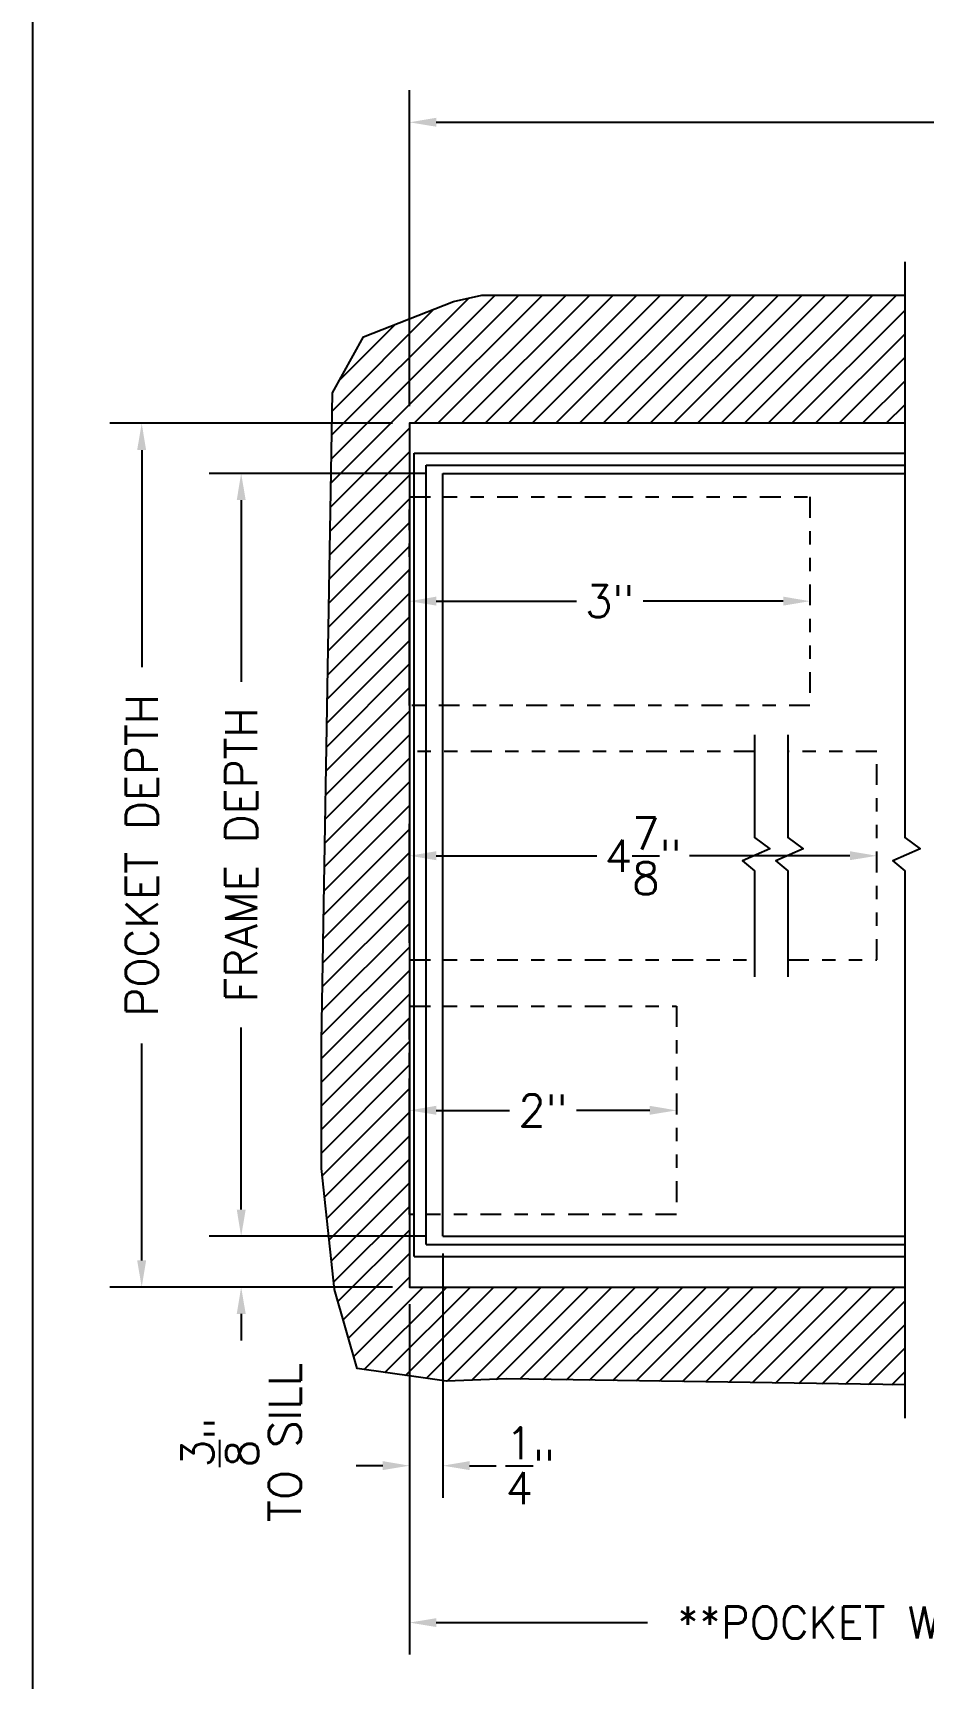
# Model space of a CAD drawing. Extents: x 0 to 79.8, y 0 to 38.2.
# Drawn here: x 0 to 6.67, y 11.49 to 23.82 of the extents above; entities that cross this region are included whole.
import ezdxf

# ---------------------------------------------------------------- set-up
doc = ezdxf.new("R2010")
doc.units = 0
doc.header["$MEASUREMENT"] = 0
doc.linetypes.add('PHANTOM2', pattern=[1.25, 0.625, -0.125, 0.125, -0.125, 0.125, -0.125])
doc.layers.get('0').update_dxf_attribs({"linetype": 'CONTINUOUS'})
doc.layers.get('DEFPOINTS').update_dxf_attribs({"color": 1, "linetype": 'CONTINUOUS'})
for name, color, linetype in [('BREAK', 6, 'CONTINUOUS'), ('FRAME', 1, 'CONTINUOUS'), ('SILL-PAN', 7, 'CONTINUOUS'), ('TITLE-BLOCK', 7, 'CONTINUOUS'), ('TRACK', 1, 'CONTINUOUS'), ('WALL-CONDITION', 7, 'CONTINUOUS')]:
    doc.layers.add(name, color=color, linetype=linetype)
doc.layers.add('VP', color=40, linetype='CONTINUOUS', plot=False)
doc.styles.add('ROMANS', font='romans')
doc.dimstyles.new('QUARTER', dxfattribs={"dimscale": 4, "dimtxt": 0.06, "dimasz": 0.05, "dimexe": 0.06, "dimexo": 0.032, "dimgap": 0.021, "dimtad": 0, "dimdec": 4, "dimzin": 4, "dimdsep": 46, "dimlunit": 5, "dimtxsty": 'ROMANS', "dimcen": 0.09, "dimadec": 0, "dimazin": 1, "dimtfac": 1, "dimtdec": 4, "dimtofl": 0, "dimtmove": 0, "dimatfit": 3, "dimfxl": 0, "dimtolj": 1, "dimtzin": 0, "dimarcsym": 0})

# ---------------------------------------------------------------- blocks, each defined once
blk = doc.blocks.new('*D104')
at = {"color": 0, "lineweight": -2}
for p, q in [((2.693, 20.897), (0.575, 20.897)), ((0.815, 20.697), (0.815, 19.07)), ((0.815, 14.623), (0.815, 16.25)), ((2.693, 14.423), (0.575, 14.423))]:
    blk.add_line(p, q, dxfattribs=at)
at = {"color": 0}
for points in [[(0.781, 20.697), (0.848, 20.697), (0.815, 20.897)], [(0.781, 14.623), (0.848, 14.623), (0.815, 14.423)]]:
    blk.add_solid(points, dxfattribs=at)
at = {"layer": 'DEFPOINTS', "color": 0}
for p in [(0.815, 20.897), (2.821, 20.897), (2.821, 14.423)]:
    blk.add_point(p, dxfattribs=at)
at = {"color": 0, "insert": (0.815, 17.66), "char_height": 0.24, "attachment_point": 5, "rotation": 90, "style": 'ROMANS'}
blk.add_mtext('\\A1;POCKET DEPTH', dxfattribs=at)
blk = doc.blocks.new('*D105')
at = {"color": 0, "lineweight": -2}
for p, q in [((1.56, 15.004), (1.56, 15.204)), ((2.943, 14.804), (1.32, 14.804)), ((2.693, 14.423), (1.32, 14.423)), ((1.56, 14.223), (1.56, 14.023))]:
    blk.add_line(p, q, dxfattribs=at)
at = {"color": 0}
for points in [[(1.527, 15.004), (1.594, 15.004), (1.56, 14.804)], [(1.527, 14.223), (1.594, 14.223), (1.56, 14.423)]]:
    blk.add_solid(points, dxfattribs=at)
at = {"layer": 'DEFPOINTS', "color": 0}
for p in [(1.56, 14.804), (3.071, 14.804), (2.821, 14.423)]:
    blk.add_point(p, dxfattribs=at)
at = {"color": 0, "insert": (1.56, 13.259), "char_height": 0.24, "attachment_point": 5, "rotation": 90, "style": 'ROMANS'}
blk.add_mtext('\\A1;{\\H1x;\\S3/8;}"\\PTO SILL', dxfattribs=at)
blk = doc.blocks.new('*D121')
at = {"color": 0, "lineweight": -2}
for p, q in [((2.943, 20.522), (1.32, 20.522)), ((1.56, 20.322), (1.56, 18.959)), ((1.56, 15.004), (1.56, 16.368)), ((2.943, 14.804), (1.32, 14.804))]:
    blk.add_line(p, q, dxfattribs=at)
at = {"color": 0}
for points in [[(1.527, 20.322), (1.594, 20.322), (1.56, 20.522)], [(1.527, 15.004), (1.594, 15.004), (1.56, 14.804)]]:
    blk.add_solid(points, dxfattribs=at)
at = {"layer": 'DEFPOINTS', "color": 0}
for p in [(1.56, 20.522), (3.071, 20.522), (3.071, 14.804)]:
    blk.add_point(p, dxfattribs=at)
at = {"color": 0, "insert": (1.56, 17.663), "char_height": 0.24, "attachment_point": 5, "rotation": 90, "style": 'ROMANS'}
blk.add_mtext('\\A1;FRAME DEPTH', dxfattribs=at)
blk = doc.blocks.new('*D124')
at = {"layer": 'DEFPOINTS', "color": 0}
for p in [(3.071, 14.804), (2.821, 14.423), (3.071, 13.085)]:
    blk.add_point(p, dxfattribs=at)
at = {"layer": 'TITLE-BLOCK', "color": 0, "lineweight": -2}
for p, q in [((3.071, 14.676), (3.071, 12.845)), ((2.821, 14.295), (2.821, 12.845)), ((2.621, 13.085), (2.421, 13.085)), ((3.271, 13.085), (3.471, 13.085))]:
    blk.add_line(p, q, dxfattribs=at)
at = {"layer": 'TITLE-BLOCK', "color": 0}
for points in [[(2.621, 13.119), (2.621, 13.052), (2.821, 13.085)], [(3.271, 13.119), (3.271, 13.052), (3.071, 13.085)]]:
    blk.add_solid(points, dxfattribs=at)
at = {"layer": 'TITLE-BLOCK', "color": 0, "insert": (3.726, 13.085), "char_height": 0.24, "attachment_point": 5, "style": 'ROMANS'}
blk.add_mtext('\\A1;{\\H1x;\\S1/4;}"', dxfattribs=at)
blk = doc.blocks.new('*D114')
at = {"color": 0, "lineweight": -2}
for p, q in [((2.821, 14.295), (2.821, 11.669)), ((9.492, 13.004), (9.492, 11.669)), ((3.021, 11.909), (4.604, 11.909)), ((9.292, 11.909), (7.709, 11.909))]:
    blk.add_line(p, q, dxfattribs=at)
at = {"color": 0}
for points in [[(3.021, 11.942), (3.021, 11.876), (2.821, 11.909)], [(9.292, 11.942), (9.292, 11.876), (9.492, 11.909)]]:
    blk.add_solid(points, dxfattribs=at)
at = {"layer": 'DEFPOINTS', "color": 0}
for p in [(2.821, 14.423), (9.492, 13.132), (2.821, 11.909)]:
    blk.add_point(p, dxfattribs=at)
at = {"color": 0, "insert": (6.157, 11.909), "char_height": 0.24, "attachment_point": 5, "style": 'ROMANS'}
blk.add_mtext('\\A1;**POCKET WIDTH', dxfattribs=at)
blk = doc.blocks.new('*D117')
at = {"color": 0, "lineweight": -2}
for p, q in [((2.821, 21.025), (2.821, 23.393)), ((28.34, 20.656), (28.34, 23.393)), ((3.021, 23.153), (13.697, 23.153)), ((28.14, 23.153), (17.465, 23.153))]:
    blk.add_line(p, q, dxfattribs=at)
at = {"color": 0}
for points in [[(3.021, 23.187), (3.021, 23.12), (2.821, 23.153)], [(28.14, 23.187), (28.14, 23.12), (28.34, 23.153)]]:
    blk.add_solid(points, dxfattribs=at)
at = {"layer": 'DEFPOINTS', "color": 0}
for p in [(28.34, 23.153), (2.821, 20.897), (28.34, 20.528)]:
    blk.add_point(p, dxfattribs=at)
at = {"color": 0, "insert": (15.581, 23.153), "char_height": 0.24, "attachment_point": 5, "style": 'ROMANS'}
blk.add_mtext('\\A1;**NET FRAME WIDTH', dxfattribs=at)
blk = doc.blocks.new('*D118')
at = {"layer": 'DEFPOINTS', "color": 0}
for p in [(5.821, 19.564), (2.821, 18.783), (5.821, 18.783)]:
    blk.add_point(p, dxfattribs=at)
at = {"layer": 'TITLE-BLOCK', "color": 0, "lineweight": -2}
for p, q in [((2.821, 18.911), (2.821, 19.804)), ((3.021, 19.564), (4.071, 19.564)), ((5.621, 19.564), (4.571, 19.564))]:
    blk.add_line(p, q, dxfattribs=at)
at = {"layer": 'TITLE-BLOCK', "color": 0}
for points in [[(3.021, 19.598), (3.021, 19.531), (2.821, 19.564)], [(5.621, 19.598), (5.621, 19.531), (5.821, 19.564)]]:
    blk.add_solid(points, dxfattribs=at)
at = {"layer": 'TITLE-BLOCK', "color": 0, "insert": (4.321, 19.564), "char_height": 0.24, "attachment_point": 5, "style": 'ROMANS'}
blk.add_mtext('\\A1;3"', dxfattribs=at)
blk = doc.blocks.new('*D119')
at = {"layer": 'DEFPOINTS', "color": 0}
for p in [(6.321, 17.656), (2.821, 16.875), (6.321, 16.875)]:
    blk.add_point(p, dxfattribs=at)
at = {"layer": 'TITLE-BLOCK', "color": 0, "lineweight": -2}
for p, q in [((2.821, 17.003), (2.821, 17.896)), ((3.021, 17.656), (4.224, 17.656)), ((6.121, 17.656), (4.918, 17.656))]:
    blk.add_line(p, q, dxfattribs=at)
at = {"layer": 'TITLE-BLOCK', "color": 0}
for points in [[(3.021, 17.69), (3.021, 17.623), (2.821, 17.656)], [(6.121, 17.69), (6.121, 17.623), (6.321, 17.656)]]:
    blk.add_solid(points, dxfattribs=at)
at = {"layer": 'TITLE-BLOCK', "color": 0, "insert": (4.571, 17.656), "char_height": 0.24, "attachment_point": 5, "style": 'ROMANS'}
blk.add_mtext('\\A1;4\\S7/8;"', dxfattribs=at)
blk = doc.blocks.new('*D120')
at = {"layer": 'DEFPOINTS', "color": 0}
for p in [(4.821, 15.748), (2.821, 14.967), (4.821, 14.967)]:
    blk.add_point(p, dxfattribs=at)
at = {"layer": 'TITLE-BLOCK', "color": 0, "lineweight": -2}
for p, q in [((2.821, 15.095), (2.821, 15.988)), ((3.021, 15.748), (3.571, 15.748)), ((4.621, 15.748), (4.071, 15.748))]:
    blk.add_line(p, q, dxfattribs=at)
at = {"layer": 'TITLE-BLOCK', "color": 0}
for points in [[(3.021, 15.782), (3.021, 15.715), (2.821, 15.748)], [(4.621, 15.782), (4.621, 15.715), (4.821, 15.748)]]:
    blk.add_solid(points, dxfattribs=at)
at = {"layer": 'TITLE-BLOCK', "color": 0, "insert": (3.821, 15.748), "char_height": 0.24, "attachment_point": 5, "style": 'ROMANS'}
blk.add_mtext('\\A1;2"', dxfattribs=at)

msp = doc.modelspace()

# ---------------------------------------------------------------- hatches: boundary and pattern name
at = {"layer": 'WALL-CONDITION'}
h = msp.add_hatch(dxfattribs=at)
h.set_pattern_fill('ANSI31', color=256, style=0)
h.set_pattern_definition([(45, (-33.32662, 27.84719), (-0.08838835, 0.08838835), [])])
h.paths.add_polyline_path([(6.5312638, 14.4231012), (6.5312638, 13.6900191), (3.5503639, 13.7348696), (3.0979834, 13.7192833), (2.870128, 13.7504558), (2.4302536, 13.8128008), (2.258661, 14.4050773), (2.1610015, 15.3116305), (2.1610015, 16.2623903), (2.2430616, 21.1251902), (2.4770516, 21.5460183), (3.1509159, 21.8109841), (3.3631719, 21.8577428), (6.5312639, 21.8577428), (6.5312639, 20.8971012), (2.8210586, 20.8971012), (2.8210586, 14.4231012)])

# ---------------------------------------------------------------- linework, layer by layer
at = {"layer": 'BREAK'}
for points in [[(6.5312639, 22.1077428), (6.5312639, 17.7931772), (6.6454979, 17.7089124), (6.4416192, 17.6174528), (6.5312639, 17.5431772), (6.5312638, 13.4400191)], [(5.4062639, 18.5624746), (5.4062639, 17.7931772), (5.5204979, 17.7089124), (5.3166192, 17.6174528), (5.4062639, 17.5431772), (5.4062638, 16.7499746)], [(5.6562639, 18.5624746), (5.6562639, 17.7931772), (5.7704979, 17.7089124), (5.5666192, 17.6174528), (5.6562639, 17.5431772), (5.6562638, 16.7499746)]]:
    msp.add_lwpolyline(points, dxfattribs=at)
at = {"layer": 'FRAME', "linetype": 'PHANTOM2', "ltscale": 0.25}
for points in [[(2.8210586, 20.3454746), (5.8210586, 20.3454746), (5.8210586, 18.7829746), (2.8210586, 18.7829746)], [(2.8210586, 16.5294746), (4.8210586, 16.5294746), (4.8210586, 14.9669746), (2.8210586, 14.9669746)]]:
    msp.add_lwpolyline(points, close=True, dxfattribs=at)
for points in [[(5.4062639, 18.4374746), (2.8210586, 18.4374746), (2.8210586, 16.8749746), (5.4062638, 16.8749746)], [(5.6562638, 16.8749746), (6.3210586, 16.8749746), (6.3210586, 18.4374746), (5.6562639, 18.4374746)]]:
    msp.add_lwpolyline(points, dxfattribs=at)
at = {"layer": 'SILL-PAN'}
for p, q in [((2.8560586, 20.6746012), (6.5317639, 20.6746012)), ((2.8560586, 14.651764), (2.8560586, 20.6746012)), ((2.9460586, 20.5846012), (6.5317639, 20.5846012)), ((2.9460586, 14.741764), (2.9460586, 20.5846012)), ((2.9460586, 14.741764), (6.5312638, 14.741764)), ((2.8560586, 14.651764), (6.5312638, 14.651764))]:
    msp.add_line(p, q, dxfattribs=at)
at = {"layer": 'TRACK'}
for p, q in [((3.0710586, 20.5221012), (6.5317639, 20.5221012)), ((3.0710586, 14.804264), (3.0710586, 20.5221012)), ((3.0710586, 14.804264), (6.5312638, 14.804264))]:
    msp.add_line(p, q, dxfattribs=at)
at = {"layer": 'VP'}
msp.add_lwpolyline([(0, 38.248), (29.752, 38.248), (29.752, 0), (0, 0)], close=True, dxfattribs=at)
at = {"layer": 'WALL-CONDITION'}
msp.add_lwpolyline([(6.5312638, 14.4231012), (6.5312638, 13.6900191), (3.5503639, 13.7348696), (3.0979834, 13.7192833), (2.870128, 13.7504558), (2.4302536, 13.8128008), (2.258661, 14.4050773), (2.1610015, 15.3116305), (2.1610015, 16.2623903), (2.2430616, 21.1251902), (2.4770516, 21.5460183), (3.1509159, 21.8109841), (3.3631719, 21.8577428), (6.5312639, 21.8577428), (6.5312639, 20.8971012), (2.8210586, 20.8971012), (2.8210586, 14.4231012)], close=True, dxfattribs=at)

# ---------------------------------------------------------------- dimensions: what is measured, and where the dimension line sits
for base, p1, p2, angle, text, picture, middle in [((28.3401782, 23.153435), (2.8210586, 20.8971012), (28.3401782, 20.5282681), 0, '**NET FRAME WIDTH', '*D117', (15.5806184, 23.153435)), ((0.8147248, 20.8971012), (2.8210586, 14.4231012), (2.8210586, 20.8971012), 90, 'POCKET DEPTH', '*D104', (0.8147248, 17.6601012)), ((1.5604019, 20.5221012), (3.0710586, 14.804264), (3.0710586, 20.5221012), 90, 'FRAME DEPTH', '*D121', (1.5604019, 17.6631826)), ((2.8210586, 11.9090142), (9.4922201, 13.1317794), (2.8210586, 14.4231012), 180, '**POCKET WIDTH', '*D114', (6.1566393, 11.9090142))]:
    dim = msp.add_linear_dim(base=base, p1=p1, p2=p2, angle=angle, text=text, dimstyle='QUARTER', override={"dimpost": '"'})
    dim.commit()
    dim.dimension.update_dxf_attribs({"geometry": picture, "text_midpoint": middle})
dim = msp.add_linear_dim(base=(1.5604019, 14.804264), p1=(2.8210586, 14.4231012), p2=(3.0710586, 14.804264), angle=90, text='<>\\PTO SILL', dimstyle='QUARTER', override={"dimpost": '"'})
dim.commit()
dim.dimension.update_dxf_attribs({"geometry": '*D105', "text_midpoint": (1.5604019, 13.2591012), "dimtype": 160})
at = {"layer": 'TITLE-BLOCK'}
for base, p1, p2, picture, middle in [((5.8210586, 19.5642246), (2.8210586, 18.7829746), (5.8210586, 18.7829746), '*D118', (4.3210586, 19.5642246)), ((4.8210586, 15.7482246), (2.8210586, 14.9669746), (4.8210586, 14.9669746), '*D120', (3.8210586, 15.7482246))]:
    dim = msp.add_linear_dim(base=base, p1=p1, p2=p2, dimstyle='QUARTER', override={"dimpost": '"', "dimse2": 1}, dxfattribs=at)
    dim.commit()
    dim.dimension.update_dxf_attribs({"geometry": picture, "text_midpoint": middle})
dim = msp.add_linear_dim(base=(6.3210586, 17.6562246), p1=(2.8210586, 16.8749746), p2=(6.3210586, 16.8749746), text='4\\S7/8;"', dimstyle='QUARTER', override={"dimpost": '"', "dimse2": 1}, dxfattribs=at)
dim.commit()
dim.dimension.update_dxf_attribs({"geometry": '*D119', "text_midpoint": (4.5710586, 17.6562246)})
dim = msp.add_linear_dim(base=(3.0710586, 13.085222), p1=(2.8210586, 14.4231012), p2=(3.0710586, 14.804264), dimstyle='QUARTER', override={"dimpost": '"'}, dxfattribs=at)
dim.commit()
dim.dimension.update_dxf_attribs({"geometry": '*D124', "text_midpoint": (3.7264871, 13.085222), "dimtype": 160})

doc.saveas('drawing.dxf')
